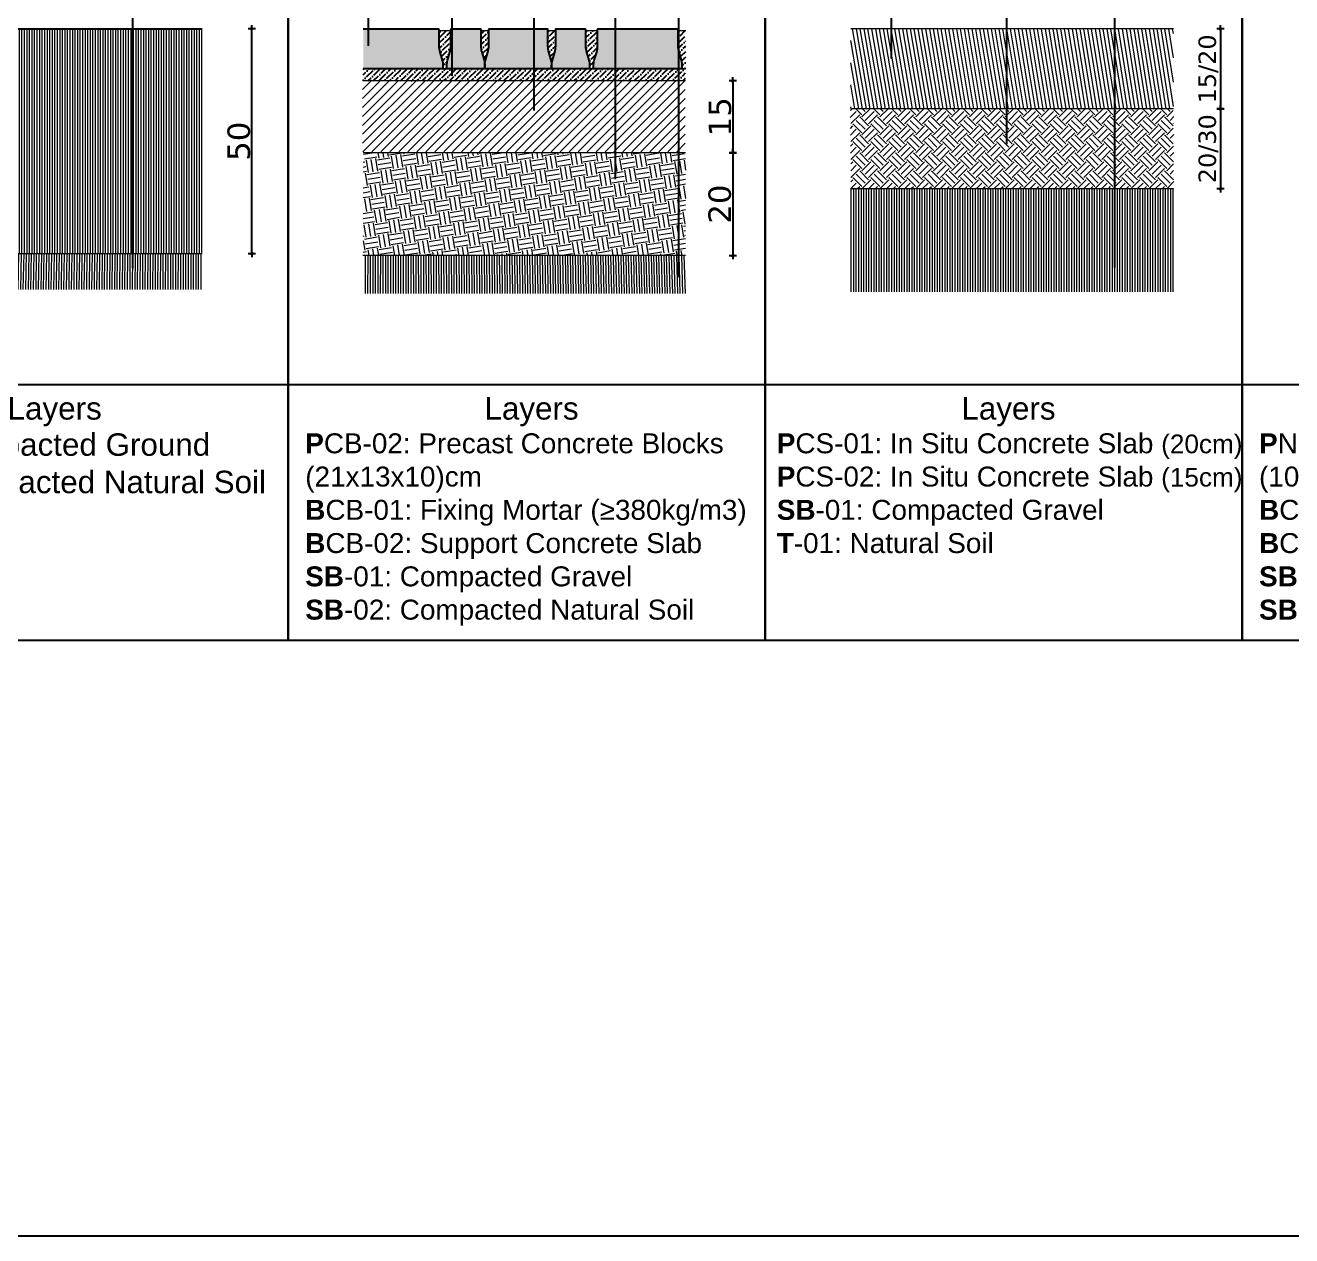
# Model space of a CAD drawing. Header units: metres. Extents: x -3261 to 8022, y -619 to 1849.
# Drawn here: x 6698.7 to 6952.5, y 722.8 to 965.4 of the extents above; entities that cross this region are included whole.
import ezdxf

# ---------------------------------------------------------------- set-up
doc = ezdxf.new("R2010")
doc.units = ezdxf.units.M
doc.header["$MEASUREMENT"] = 0
doc.header["$PDMODE"] = 34
doc.header["$PDSIZE"] = 1
for name, color, linetype in [('0-TX-1_25', 7, 'Continuous'), ('01-TX', 7, 'Continuous'), ('02-L-Caratula', 252, 'Continuous'), ('0_Planta_Cotas', 251, 'Continuous'), ('1-L- kodolé', 4, 'Continuous'), ('COTAUX', 7, 'Continuous')]:
    doc.layers.add(name, color=color, linetype=linetype)
doc.layers.add('00-VIEWPORT A1-500', color=6, linetype='Continuous', plot=False)
for name, color, linetype, lineweight, true_color in [('03-TR-Paviment_01_Compacted Ground', 7, 'Continuous', 5, 0xb3a36f), ('03-TR-Paviment_06_In-Situ Concrete Slab¡', 7, 'Continuous', 5, 0xe8e6e3), ('03-TR-Paviment_07_Precast irregular Concrete Blocks', 7, 'Continuous', 5, 0xb9b5ac)]:
    doc.layers.add(name, color=color, linetype=linetype, lineweight=lineweight, true_color=true_color)
for name, color, linetype, lineweight in [('1-CM', 7, 'Continuous', 0), ('2-formigó', 4, 'Continuous', 0), ('3-TR Formigó', 252, 'Continuous', 0), ('3-TR Seleccionat', 44, 'Continuous', 0), ('3-TR Tot-u', 37, 'Continuous', 0)]:
    doc.layers.add(name, color=color, linetype=linetype, lineweight=lineweight)
doc.layers.add('EIT_3 TR sorra', color=7, linetype='Continuous', true_color=0xd8ceb0)
doc.styles.add('E500', font='verdana.ttf', dxfattribs={"height": 1})
doc.styles.get("Standard").update_dxf_attribs({"font": 'arial.ttf'})
doc.dimstyles.new('E500', dxfattribs={"dimscale": 0.03, "dimtxt": 30, "dimasz": 1, "dimexe": 0.1, "dimexo": 1, "dimgap": 8, "dimtad": 1, "dimzin": 0, "dimdsep": 46, "dimtxsty": 'E500', "dimblk1": 'LINCOT500', "dimblk2": 'LINCOT500', "dimsah": 1, "dimcen": 0.1, "dimdle": 0.1, "dimse1": 1, "dimse2": 1, "dimclrt": 256, "dimadec": 0, "dimazin": 0, "dimtfac": 0.01538461538461539, "dimtofl": 0, "dimtmove": 0, "dimatfit": 3, "dimldrblk": 'LINCOT500', "dimfxl": 1, "dimtolj": 1, "dimtzin": 0, "dimarcsym": 0})
pattern_1 = [(44.43254572231508, (-11316.33718267281, -217.3730162783145), (0.4187665610170579, 1.477667356806305), [1.904999999998783, -0.3809999999997567, 0, -0.3809999999997567])]

# ---------------------------------------------------------------- blocks, each defined once
blk = doc.blocks.new('LINCOT500')
for p, q in [((0, -24.99990426003608), (0, 25.00009573996387)), ((9.237055564881302e-13, 9.573996393896778e-05), (25.00000000000128, 9.573996393896778e-05))]:
    blk.add_line(p, q)
at = {"const_width": 4.6875}
blk.add_lwpolyline([(8.838834504061197, -8.838739285639491), (-8.838834876591932, 8.838930393035184)], dxfattribs=at)
at = {"layer": 'COTAUX'}
blk.add_line((0, 0), (-3.124999999999787, 0), dxfattribs=at)
blk = doc.blocks.new('*D167')
at = {"layer": '0_Planta_Cotas', "color": 0, "lineweight": -2, "transparency": 16777216}
blk.add_line((89.07583945582066, -264.8381189016602), (89.07583945582066, -279.1781189047136), dxfattribs=at)
at = {"layer": 'Defpoints', "color": 0, "transparency": 16777216}
for p in [(79.72574155651101, -264.8081189016602), (79.6353819977667, -279.2081189047136), (89.07583945582066, -279.2081189047136)]:
    blk.add_point(p, dxfattribs=at)
at = {"layer": '0_Planta_Cotas', "color": 0, "lineweight": -2, "transparency": 16777216, "xscale": 0.03, "yscale": 0.03, "zscale": 0.03}
for p, rotation in [((89.07583945582066, -264.8081189016602), 90), ((89.07583945582066, -279.2081189047136), 270)]:
    blk.add_blockref('LINCOT500', p, dxfattribs=dict(at, rotation=rotation))
at = {"layer": '0_Planta_Cotas', "transparency": 16777216, "insert": (86.53144053036725, -272.0081189031869), "char_height": 1, "attachment_point": 5, "rotation": 90, "style": 'E500'}
blk.add_mtext('\\A1;{\\H4.5x;15\\H0.55556x; }', dxfattribs=at)
blk = doc.blocks.new('*D168')
at = {"layer": '0_Planta_Cotas', "color": 0, "lineweight": -2, "transparency": 16777216}
blk.add_line((89.07583945582083, -279.2381189047136), (89.07583945582084, -299.778120006183), dxfattribs=at)
at = {"layer": 'Defpoints', "color": 0, "transparency": 16777216}
for p in [(79.6353819977667, -279.2081189047136), (79.6353819977667, -299.808120006183), (89.07583945582084, -299.808120006183)]:
    blk.add_point(p, dxfattribs=at)
at = {"layer": '0_Planta_Cotas', "color": 0, "lineweight": -2, "transparency": 16777216, "xscale": 0.03, "yscale": 0.03, "zscale": 0.03}
for p, rotation in [((89.07583945582083, -279.2081189047136), 90), ((89.07583945582084, -299.808120006183), 270)]:
    blk.add_blockref('LINCOT500', p, dxfattribs=dict(at, rotation=rotation))
at = {"layer": '0_Planta_Cotas', "transparency": 16777216, "insert": (86.49215241754001, -289.5081194554483), "char_height": 1, "attachment_point": 5, "rotation": 90, "style": 'E500'}
blk.add_mtext('\\A1;{\\H4.5x;20\\H0.55556x; }', dxfattribs=at)
blk = doc.blocks.new('*D169')
at = {"layer": '0_Planta_Cotas', "color": 0, "lineweight": -2, "transparency": 16777216}
blk.add_line((91.23735418824452, -254.4381201315481), (91.23735418824452, -270.378120151012), dxfattribs=at)
at = {"layer": 'Defpoints', "color": 0, "transparency": 16777216}
for p in [(81.79689673021974, -254.4081201315481), (81.79689673021974, -270.408120151012), (91.23735418824452, -270.408120151012)]:
    blk.add_point(p, dxfattribs=at)
at = {"layer": '0_Planta_Cotas', "color": 0, "lineweight": -2, "transparency": 16777216, "xscale": 0.03, "yscale": 0.03, "zscale": 0.03}
for p, rotation in [((91.23735418824452, -254.4081201315481), 90), ((91.23735418824452, -270.408120151012), 270)]:
    blk.add_blockref('LINCOT500', p, dxfattribs=dict(at, rotation=rotation))
at = {"layer": '0_Planta_Cotas', "transparency": 16777216, "insert": (88.81132329502752, -262.4081201412801), "char_height": 1, "width": 0.1098556077904634, "attachment_point": 5, "rotation": 90, "style": 'E500'}
blk.add_mtext('\\A1;{\\H3.5x;15/20}', dxfattribs=at)
blk = doc.blocks.new('*D170')
at = {"layer": '0_Planta_Cotas', "color": 0, "lineweight": -2, "transparency": 16777216}
blk.add_line((91.23735418824474, -270.438120912196), (91.23735418824474, -286.3781203704236), dxfattribs=at)
at = {"layer": 'Defpoints', "color": 0, "transparency": 16777216}
for p in [(81.79689673021974, -270.4081209121961), (81.79689673021974, -286.4081203704236), (91.23735418824474, -286.4081203704236)]:
    blk.add_point(p, dxfattribs=at)
at = {"layer": '0_Planta_Cotas', "color": 0, "lineweight": -2, "transparency": 16777216, "xscale": 0.03, "yscale": 0.03, "zscale": 0.03}
for p, rotation in [((91.23735418824474, -270.4081209121961), 90), ((91.23735418824474, -286.4081203704236), 270)]:
    blk.add_blockref('LINCOT500', p, dxfattribs=dict(at, rotation=rotation))
at = {"layer": '0_Planta_Cotas', "transparency": 16777216, "insert": (88.81132329502773, -278.4081206413098), "char_height": 1, "attachment_point": 5, "rotation": 90, "style": 'E500'}
blk.add_mtext('\\A1;{\\H3.5x;20/30}', dxfattribs=at)
blk = doc.blocks.new('*D162')
at = {"layer": '0_Planta_Cotas', "color": 0, "lineweight": -2, "transparency": 16777216}
blk.add_line((88.26617116396909, -299.378120169003), (88.26617116396908, -254.4381213512968), dxfattribs=at)
at = {"layer": 'Defpoints', "color": 0, "transparency": 16777216}
for p in [(78.33172390855839, -254.4081213512968), (88.26617116396908, -254.4081213512968), (78.33172390784605, -299.4081201690029)]:
    blk.add_point(p, dxfattribs=at)
at = {"layer": '0_Planta_Cotas', "color": 0, "lineweight": -2, "transparency": 16777216, "xscale": 0.03, "yscale": 0.03, "zscale": 0.03}
for p, rotation in [((88.26617116396908, -254.4081213512968), 90), ((88.26617116396909, -299.4081201690029), 270)]:
    blk.add_blockref('LINCOT500', p, dxfattribs=dict(at, rotation=rotation))
at = {"layer": '0_Planta_Cotas', "transparency": 16777216, "insert": (85.68399520695085, -276.9081207601498), "char_height": 1, "attachment_point": 5, "rotation": 90, "style": 'E500'}
blk.add_mtext('\\A1;{\\H4.5x;50}', dxfattribs=at)
blk = doc.blocks.new('Ficha técnica_p13')
at = {"layer": '02-L-Caratula'}
for points in [[(95.55805393646006, -18.51216679201207), (95.55805393646006, -376.9442998123841), (0, -376.9442998124814), (0, -18.51216679201201)], [(0, -325.6533316745667), (95.55805393646006, -325.6533316745667)]]:
    blk.add_lwpolyline(points, dxfattribs=at)
at = {"layer": '01-TX', "insert": (3.414559406277021, -335.4500644198506), "char_height": 4, "attachment_point": 1, "rotation": 2.668042644536231e-08}
blk.add_mtext_dynamic_manual_height_columns('{\\fArial|b1|i0|c0|p34;P}NL-01: Natural Stone Limestone ^I   (10x10x8)cm \\P{\\fArial|b1|i0|c0|p34;B}CB-01: Fixing Mortar (≥380kg/m3)\\P{\\fArial|b1|i0|c0|p34;B}CB-02: Support Concrete Slab\\P{\\fArial|b1|i0|c0|p34;SB}-01: Compacted Gravel\\P{\\fArial|b1|i0|c0|p34;SB}-02: Compacted Natural Soil', width=89.9890215274158, gutter_width=1, heights=[0], dxfattribs=at)
blk = doc.blocks.new('Ficha técnica P_06')
at = {"layer": '03-TR-Paviment_07_Precast irregular Concrete Blocks'}
h = blk.add_hatch(color=256, dxfattribs=at)
h.dxf.hatch_style = 1
h.paths.add_polyline_path([(30.1880747305986, -254.4756473071725), (30.12429831948248, -254.4756475679428), (30.12429835673538, -254.4081213168652), (15.02914383166353, -254.4081213520953), (15.02914383166353, -262.4081213988215), (30.99090995665756, -262.4081213988215), (30.99090991940466, -261.7524587255289, 0.06992249789652143), (30.84087908724905, -260.6848678143547), (30.36514799771248, -259.0256891649592, -0.0699225064810951), (30.18807480510441, -257.7656697957686)])
h = blk.add_hatch(color=256, dxfattribs=at)
h.dxf.hatch_style = 1
edge = h.paths.add_edge_path()
edge.add_line((31.79090990152326, -262.4081206165106), (31.79090990152326, -261.7524582736046))
edge.add_arc((35.66431484960655, -261.7524585072052), 3.873404948083291, 164.0009774181686, 179.9999965445576, ccw=False)
edge.add_line((31.94094082739321, -260.6848669268043), (32.41667202141252, -259.0256881557257))
edge.add_arc((28.02217811083379, -257.7656688705094), 4.57156705400135, 344.0009826761205, 360.000001802403)
edge.add_line((32.59374516483513, -257.7656687266976), (32.59374520208803, -254.475646711126))
edge.add_line((32.59374520208803, -254.475646711126), (32.65752161320415, -254.4756465993673))
edge.add_line((32.65752161320415, -254.4756465993673), (32.65752157595125, -254.40812060906))
edge.add_line((32.65752157595125, -254.40812060906), (38.52134513136116, -254.4081205718071))
edge.add_line((38.52134513136116, -254.4081205718071), (38.52134513136116, -254.4756467483789))
edge.add_line((38.52134513136116, -254.4756467483789), (38.58512157973018, -254.4756465248615))
edge.add_line((38.58512157973018, -254.4756465248615), (38.58512161698309, -257.765668577686))
edge.add_arc((43.15668906861139, -257.7656687773771), 4.571567451628309, 179.9999974972572, 195.9990166235397)
edge.add_line((38.76219476040569, -259.0256881184728), (39.23792595442501, -260.6848672248275))
edge.add_arc((35.51455225533282, -261.7524582191798), 3.873404475950529, -3.560299774107989e-06, 15.999015566088985, ccw=False)
edge.add_line((39.38795673128334, -261.7524584598691), (39.38795673128334, -262.4081206537635))
edge.add_line((39.38795673128334, -262.4081206537635), (31.79090990152326, -262.4081206165106))
h = blk.add_hatch(color=256, dxfattribs=at)
h.dxf.hatch_style = 1
edge = h.paths.add_edge_path()
edge.add_line((39.38795673128334, -262.4081200204641), (39.38795676853624, -261.752457714811))
edge.add_arc((43.2613615095714, -261.7524574368688), 3.873404741035169, 164.0009849849592, 180.0000041113481, ccw=False)
edge.add_line((39.53798754539457, -260.6848664052636), (40.01371877666679, -259.0256875969321))
edge.add_arc((35.61922461962986, -257.7656681419206), 4.57156733771244, 344.0009814818515, 360.0000006081339)
edge.add_line((40.1907919573423, -257.7656680933983), (40.1907919945952, -254.4756461523325))
edge.add_line((40.1907919945952, -254.4756461523325), (40.25456840571132, -254.4756461150796))
edge.add_line((40.25456840571132, -254.4756461150796), (40.25456840571132, -254.4081200502665))
edge.add_line((40.25456840571132, -254.4081200502665), (51.92063810699619, -254.4081199385078))
edge.add_line((51.92063810699619, -254.4081199385078), (51.92063803249039, -254.4756462268383))
edge.add_line((51.92063803249039, -254.4756462268383), (51.98441448085941, -254.4756458543093))
edge.add_line((51.98441448085941, -254.4756458543093), (51.98441444360651, -257.7656680561454))
edge.add_arc((56.55598153486076, -257.7656679348725), 4.571567091254247, 180.0000015199217, 195.9990206462041)
edge.add_line((52.16148766153492, -259.0256874851734), (52.63721881830133, -260.6848666660339))
edge.add_arc((48.9138454215467, -261.752457888218), 3.873404248118776, 9.119066248786112e-07, 15.999020038295612, ccw=False)
edge.add_line((52.78724966966547, -261.7524578265698), (52.78724970691837, -262.4081199832112))
edge.add_line((52.78724970691837, -262.4081199832112), (39.38795673128334, -262.4081200204641))
h = blk.add_hatch(color=256, dxfattribs=at)
h.dxf.hatch_style = 1
edge = h.paths.add_edge_path()
edge.add_line((52.78724970691837, -262.4081199832112), (52.78724959515966, -261.752457714811))
edge.add_arc((56.66065465715882, -261.7524577972429), 3.873405061999152, 164.0009796542716, 179.9999987806605, ccw=False)
edge.add_line((52.9372804837767, -260.6848663307578), (53.41301175230183, -259.0256875224263))
edge.add_arc((49.01851797426541, -257.7656682558365), 4.571566921459031, 344.000982442674, 360.0000015689563)
edge.add_line((53.59008489572443, -257.7656681306512), (53.59008493297733, -254.4756461895854))
edge.add_line((53.59008493297733, -254.4756461895854), (53.65386134409346, -254.4756461150796))
edge.add_line((53.65386134409346, -254.4756461150796), (53.65386126958765, -254.4081200502665))
edge.add_line((53.65386126958765, -254.4081200502665), (59.51768486225046, -254.4081200130136))
edge.add_line((59.51768486225046, -254.4081200130136), (59.51768486225046, -254.4756462640912))
edge.add_line((59.51768486225046, -254.4756462640912), (59.58146134787239, -254.4756458915622))
edge.add_line((59.58146134787239, -254.4756458915622), (59.58146127336659, -257.7656680933983))
edge.add_arc((64.15302832736793, -257.76566823721), 4.571567054001352, 179.999998197597, 195.9990173238794)
edge.add_line((59.75853441678919, -259.0256875224263), (60.23426561080851, -260.6848666660339))
edge.add_arc((56.51089234659619, -261.7524578695915), 3.873404115576457, 1.1874308825099433e-06, 15.999020313819926, ccw=False)
edge.add_line((60.38429646217264, -261.7524577893168), (60.38429638766684, -262.408120057717))
edge.add_line((60.38429638766684, -262.408120057717), (52.78724970691837, -262.4081199832112))
h = blk.add_hatch(color=256, dxfattribs=at)
h.dxf.hatch_style = 1
edge = h.paths.add_edge_path()
edge.add_line((61.18429651879705, -262.408120057717), (61.18429644429125, -261.7524577520639))
edge.add_arc((65.05770109003699, -261.7524577578328), 3.873404645745737, 164.0009807882774, 179.9999999146663, ccw=False)
edge.add_line((61.33432729565538, -260.6848664797694), (61.81005852692761, -259.0256876714379))
edge.add_arc((57.41556425597481, -257.7656680652577), 4.571567488881207, 344.0009800541359, 359.9999991804183)
edge.add_line((61.98713174485601, -257.7656681306512), (61.98713174485601, -254.4756461895854))
edge.add_line((61.98713174485601, -254.4756461895854), (62.05090815597214, -254.4756461895854))
edge.add_line((62.05090815597214, -254.4756461895854), (62.05090815597214, -254.4081201247723))
edge.add_line((62.05090815597214, -254.4081201247723), (78.01662410073914, -254.4081200502665))
edge.add_line((78.01662410073914, -254.4081200502665), (78.01662410073914, -254.4756462268383))
edge.add_line((78.01662410073914, -254.4756462268383), (78.08040054910816, -254.4756459288151))
edge.add_line((78.08040054910816, -254.4756459288151), (78.08040051185526, -257.7656680561454))
edge.add_arc((82.6519678123148, -257.7656683697524), 4.571567300459545, 179.9999960695409, 195.9990151958233)
edge.add_line((78.25747361802496, -259.0256875596792), (78.73320481204428, -260.6848667032868))
edge.add_arc((75.00983141528964, -261.7524579254709), 3.873404248118776, 9.119066248786112e-07, 15.999020038295612, ccw=False)
edge.add_line((78.88323566340841, -261.7524578638227), (78.88323566340841, -262.4081201322228))
edge.add_line((78.88323566340841, -262.4081201322228), (61.18429651879705, -262.408120057717))
at = {"layer": '3-TR Formigó'}
h = blk.add_hatch(dxfattribs=at)
h.set_pattern_fill('ANSI31', color=256, scale=0.3999999999997444, angle=-125.8247555650184, style=0)
h.set_pattern_definition([(45.00000053384245, (35970.07500097482, 11829.43061652329), (-0.8980256204735232, 0.89802560373916), [])])
h.paths.add_polyline_path([(14.8795479368564, -279.0069906157264), (79.53930997783027, -279.0069884266236), (79.53930997783027, -264.6522955109363), (14.8795479368564, -264.652296123892)])
at = {"layer": '3-TR Seleccionat'}
h = blk.add_hatch(dxfattribs=at)
h.set_pattern_fill('ANSI31', color=256, scale=0.1599999999998921, angle=225, style=0)
h.set_pattern_definition([(270, (35286210.16506843, -52067237.12278386), (-0.5079999999996576, -1.38777878078051e-16), [])])
h.paths.add_polyline_path([(15.00238219733318, -307.4081213520953), (79.60861980132493, -307.4081213520954), (79.63538201981599, -299.8081178880361), (15.02914441582423, -299.8081178646803)])
at = {"layer": '3-TR Tot-u'}
h = blk.add_hatch(dxfattribs=at)
h.set_pattern_fill('EARTH', color=256, scale=0.4, angle=-80.8247561036608, style=0)
h.set_pattern_definition([(279.1752438963392, (-14933.05961268903, -3855.651489148577), (2.912516168964781, -2.102486519699643), [2.54, -2.54]), (279.1752438963392, (-14932.11929968491, -3855.499608589342), (2.912516168964781, -2.102486519699643), [2.54, -2.54]), (279.1752438963392, (-14931.17898668078, -3855.347728030092), (2.912516168964781, -2.102486519699643), [2.54, -2.54]), (9.175243896339197, (-14930.81492215967, -3855.610538845058), (2.102486519699643, 2.912516168964781), [2.54, -2.54]), (9.175243896339197, (-14930.66304160042, -3856.55085184919), (2.102486519699643, 2.912516168964781), [2.54, -2.54]), (9.175243896339197, (-14930.51116104119, -3857.491164853307), (2.102486519699643, 2.912516168964781), [2.54, -2.54])])
h.paths.add_polyline_path([(15.0291443937457, -279.2081210920082), (15.02914385885057, -299.8081200169789), (79.63538146290054, -299.8081200645385), (79.63538199779589, -279.2081189047171)])
at = {"layer": 'EIT_3 TR sorra'}
h = blk.add_hatch(dxfattribs=at)
h.set_pattern_fill('ANSI36', color=256, scale=0.2399999999998467, angle=-0.5674542776849184, double=1)
h.set_pattern_definition(pattern_1)
h.paths.add_polyline_path([(32.41667192784371, -259.0256884820815, 0.06992251905807229), (32.59374516483513, -257.7656689222754), (32.59374519911944, -254.7367632609644), (30.18807473650668, -254.7367632609644), (30.18807480510441, -257.7656697957686, 0.06992250648109459), (30.36514799771248, -259.0256891649592), (30.84087908724905, -260.6848678143547, -0.06992249789652306), (30.99090991940466, -261.7524587255289), (30.99090995665756, -262.4081035156528), (31.79090990152326, -262.4081035415697), (31.79090990152326, -261.7524585072065, -0.06992252190266045), (31.94094080870855, -260.6848669919823)])
h = blk.add_hatch(dxfattribs=at)
h.set_pattern_fill('ANSI36', color=256, scale=0.2399999999998467, angle=-0.5674542776849184, double=1)
h.set_pattern_definition(pattern_1)
edge = h.paths.add_edge_path()
edge.add_line((39.38795661952463, -262.4083997525127), (39.38795661952463, -261.7527375213658))
edge.add_arc((43.2613611141569, -261.7527374132155), 3.873404494641028, 164.0009824734713, 180.000001599583, ccw=False)
edge.add_line((39.53798743363586, -260.6851462863237), (40.01371855314915, -259.0259672172231))
edge.add_arc((35.61922441469505, -257.7659476296653), 4.571567356353958, 344.0009798207211, 359.9999989469396)
edge.add_line((40.19079177107778, -257.7659477136881), (40.19079193871585, -254.7367632050804))
edge.add_line((40.19079193871585, -254.736763205085), (38.58512163561068, -254.7367633168437))
edge.add_line((38.58512163560954, -254.7367633168437), (38.58512146797148, -257.7659478254515))
edge.add_arc((43.15668893820839, -257.7659478926039), 4.571567470243611, 179.9999991584052, 195.999018284716)
edge.add_line((38.76219464864698, -259.0259673662335), (39.23792584266607, -260.6851463980813))
edge.add_arc((35.51455325973802, -261.7527376410549), 3.873403471531106, 4.525719873527123e-06, 15.999023651932475, ccw=False)
edge.add_line((39.38795673128334, -261.7527373351008), (39.38795661952463, -262.4083997525122))
h = blk.add_hatch(dxfattribs=at)
h.set_pattern_fill('ANSI36', color=256, scale=0.2399999999998467, angle=-0.5674542776849184, double=1)
h.set_pattern_definition(pattern_1)
edge = h.paths.add_edge_path()
edge.add_line((52.78724944614805, -262.4083998270185), (52.78724959515966, -261.7527375586187))
edge.add_arc((56.66065410844749, -261.7527375830218), 3.873404513267478, 164.0009805128915, 179.9999996390033, ccw=False)
edge.add_line((52.9372804465238, -260.6851463235766), (53.41301156603708, -259.0259672172231))
edge.add_arc((49.01851761821308, -257.7659481970882), 4.571567016763415, 344.0009859984783, 360.0000051246971)
edge.add_line((53.59008463495411, -257.7659477881939), (53.59008463495411, -254.7367632237068))
edge.add_line((53.59008463495411, -254.7367632237115), (51.98441436910184, -254.7367632982173))
edge.add_line((51.9844143691007, -254.7367632982173), (51.98441444360651, -257.7659478999573))
edge.add_arc((56.55598153485334, -257.7659477786769), 4.571567091243072, 180.0000015199081, 195.9990206462191)
edge.add_line((52.16148766153492, -259.0259673289806), (52.6372187810482, -260.6851463235755))
edge.add_arc((48.91384568662033, -261.7527377735937), 3.873404020326823, 5.384201813285472e-06, 15.999024510414586, ccw=False)
edge.add_line((52.78724970691837, -261.7527374096067), (52.78724944614805, -262.408399827018))
h = blk.add_hatch(dxfattribs=at)
h.set_pattern_fill('ANSI36', color=256, scale=0.2399999999998467, angle=-0.5674542776849184, double=1)
h.set_pattern_definition(pattern_1)
edge = h.paths.add_edge_path()
edge.add_line((60.38429646217264, -262.4083999015243), (61.18429629527918, -262.4083999015243))
edge.add_line((61.18429629527964, -262.4083999015243), (61.18429640703835, -261.7527376331245))
edge.add_arc((65.05770075050532, -261.7527374110618), 3.8734043434721, 164.0009841585245, 180.0000032846369, ccw=False)
edge.add_line((61.33432718389668, -260.6851464353354), (61.81005837791577, -259.0259672917289))
edge.add_arc((57.41556459985441, -257.7659480251282), 4.571566921474071, 344.0009824427057, 360.0000015689243)
edge.add_line((61.9871315213386, -257.7659478999526), (61.98713170464725, -254.7367632237068))
edge.add_line((61.98713170466362, -254.7367632237115), (59.5814613821874, -254.7367632982173))
edge.add_line((59.58146138218581, -254.7367632982173), (59.58146131063586, -257.7659479372102))
edge.add_arc((64.15302862969111, -257.765948118275), 4.571567319074908, 179.9999977306888, 195.9990168569995)
edge.add_line((59.75853445404209, -259.0259674407394), (60.23426561080828, -260.6851464725871))
edge.add_arc((56.51089274417609, -261.7527376202747), 3.873403717989177, 2.0140923879807815e-06, 15.999021140305615, ccw=False)
edge.add_line((60.38429646217264, -261.7527374841125), (60.38429646217264, -262.4083999015238))
edge.add_line((60.38429646217264, -262.4083999015243), (61.18429629527918, -262.4083999015243))
h = blk.add_hatch(dxfattribs=at)
h.set_pattern_fill('ANSI36', color=256, scale=0.2399999999998467, angle=-0.5674542776849184, double=1)
h.set_pattern_definition(pattern_1)
edge = h.paths.add_edge_path()
edge.add_line((78.88890592782991, -262.4084011546188), (79.63538143567848, -262.4084011546188))
edge.add_line((79.63538143565529, -262.4084011546188), (78.88890592780672, -262.4084011546188))
edge.add_line((78.88890592782991, -262.4084011546188), (78.88890592782991, -261.7527388489661))
edge.add_arc((75.01550198200857, -261.7527386827828), 3.873403945821003, 359.9999975418853, 375.999016668098)
edge.add_line((78.73887515097158, -260.6851477629357), (78.26314391969959, -259.0259688055937))
edge.add_arc((82.65763807672192, -257.7659493505894), 4.571567337701355, 179.9999993918518, 195.9990185181624, ccw=False)
edge.add_line((78.08607073902385, -257.7659493020587), (78.10999782382032, -254.7367632969489))
edge.add_line((78.10999782380532, -254.7367632969513), (79.6593085949653, -254.7367632249759))
edge.add_line((79.65930859497166, -254.7367632249775), (79.6353817472168, -262.4084011546197))
edge.add_line((79.6353817472118, -262.4084011546188), (78.88890592781581, -262.4084011546188))
h = blk.add_hatch(dxfattribs=at)
h.set_pattern_fill('ANSI36', color=256, scale=0.2399999999998467, angle=-0.5674542776849184, double=1)
h.set_pattern_definition(pattern_1)
h.paths.add_polyline_path([(15.02914383166353, -262.4081029987542), (79.63538151024841, -262.4081029987542), (79.63538151024841, -264.8081189047193), (15.02914383166353, -264.8081189047193)])
for points in [[(78.08607085072435, -255.720939024523), (78.08607085072435, -257.7659474156649)], [(78.26314406865276, -259.0259668819458), (78.73887518816628, -260.6851459883005)], [(78.88890607678331, -261.7527370743305), (78.8889059650246, -262.4083993799836)]]:
    blk.add_lwpolyline(points)
for points in [[(78.08607085072435, -257.7659474156649, 0.06992251114841425), (78.26314406865276, -259.0259668819458)], [(78.73887518816628, -260.6851459883005, -0.0699225111479845), (78.88890607678331, -261.7527370743305)]]:
    blk.add_lwpolyline(points, format="xyb")
at = {"layer": '0-TX-1_25'}
for points in [[(16.06530110165477, -257.765947631819), (16.06530110165477, -221.6976768888239)], [(32.86410707660252, -263.8003462269521), (32.86410707660252, -221.6976768888239)], [(49.26134704094147, -270.7205401204087), (49.26134704094147, -221.6976768888239)], [(65.61230766837252, -284.5106000823985), (65.61230766837252, -221.6976768888239)], [(78.29598590154774, -304.1638182112947), (78.29598590154774, -221.6976768890273)]]:
    blk.add_lwpolyline(points, dxfattribs=at)
at = {"layer": '02-L-Caratula'}
for points in [[(95.55805393646006, -18.51216679201207), (95.55805393646006, -376.9442998123841), (0, -376.9442998124814), (0, -18.51216679201201)], [(0, -325.6533316745667), (95.55805393646006, -325.6533316745667)]]:
    blk.add_lwpolyline(points, dxfattribs=at)
at = {"layer": '1-CM'}
for p, q in [((30.18807579824352, -254.7367632609498), (32.59374519911944, -254.7367632609498)), ((79.63538142899051, -262.4081189047251), (15.02914382499876, -262.4081210920235)), ((15.02914383166353, -262.4083994914804), (79.6353814356844, -262.4083995148362)), ((79.63538151024841, -264.8081189047193), (15.02914390622755, -264.8081210920177)), ((79.63538199776667, -279.2081189047135), (15.02914439377491, -279.2081210920119))]:
    blk.add_line(p, q, dxfattribs=at)
for points in [[(30.18807579824352, -254.7367632609498), (32.59374519911944, -254.7367632609498)], [(38.58512158266967, -254.7367632609498), (40.19079199162661, -254.7367632609498)], [(51.98441447791993, -254.7367632609498), (53.59008493003785, -254.7367632609498)], [(59.58146134196431, -254.7367632609498), (61.98713174485601, -254.7367632609498)], [(78.08040054613957, -254.7367632609498), (79.6889058726374, -254.7367632609498)], [(15.02914383166353, -262.4081029987542), (79.63538143565529, -262.4081050909558)], [(79.63538199776667, -299.8081200061829), (14.9756199567928, -299.8081200753918)]]:
    blk.add_lwpolyline(points, dxfattribs=at)
at = {"layer": '1-L- kodolé'}
blk.add_lwpolyline([(15.02914383166353, -254.4081213520953), (30.12429835673538, -254.4081213168652), (30.12429831948248, -254.4756475679428), (30.1880747305986, -254.4756473071725), (30.18807480510441, -257.7656693972499, 0.0699225111482901), (30.36514791127411, -259.0256888635308), (30.84087914254633, -260.6848680071384, -0.06992251114875708), (30.99090991940466, -261.7524591304214), (30.99090995665756, -262.4081213988215), (15.02914383166353, -262.4081213988215)], format="xyb", dxfattribs=at)
for points in [[(31.79090990152326, -262.4081206165106), (31.79090990152326, -261.7524582736046, -0.06992251114875708), (31.94094082739321, -260.6848669268043), (32.41667202141252, -259.0256881557257, 0.0699225111482901), (32.59374516483513, -257.7656687266976), (32.59374520208803, -254.475646711126), (32.65752161320415, -254.4756465993673), (32.65752157595125, -254.40812060906), (38.52134513136116, -254.4081205718071), (38.52134513136116, -254.4756467483789), (38.58512157973018, -254.4756465248615), (38.58512161698309, -257.765668577686, 0.0699225111482901), (38.76219476040569, -259.0256881184728), (39.23792595442501, -260.6848672248275, -0.06992251114875708), (39.38795673128334, -261.7524584598691), (39.38795673128334, -262.4081206537635)], [(39.38795673128334, -262.4081200204641), (39.38795676853624, -261.752457714811, -0.06992251114875708), (39.53798754539457, -260.6848664052636), (40.01371877666679, -259.0256875969321, 0.0699225111482901), (40.1907919573423, -257.7656680933983), (40.1907919945952, -254.4756461523325), (40.25456840571132, -254.4756461150796), (40.25456840571132, -254.4081200502665), (51.92063810699619, -254.4081199385078), (51.92063803249039, -254.4756462268383), (51.98441448085941, -254.4756458543093), (51.98441444360651, -257.7656680561454, 0.0699225111482901), (52.16148766153492, -259.0256874851734), (52.63721881830133, -260.6848666660339, -0.06992251114875708), (52.78724966966547, -261.7524578265698), (52.78724970691837, -262.4081199832112)], [(52.78724970691837, -262.4081199832112), (52.78724959515966, -261.752457714811, -0.06992251114875708), (52.9372804837767, -260.6848663307578), (53.41301175230183, -259.0256875224263, 0.0699225111482901), (53.59008489572443, -257.7656681306512), (53.59008493297733, -254.4756461895854), (53.65386134409346, -254.4756461150796), (53.65386126958765, -254.4081200502665), (59.51768486225046, -254.4081200130136), (59.51768486225046, -254.4756462640912), (59.58146134787239, -254.4756458915622), (59.58146127336659, -257.7656680933983, 0.0699225111482901), (59.75853441678919, -259.0256875224263), (60.23426561080851, -260.6848666660339, -0.06992251114875708), (60.38429646217264, -261.7524577893168), (60.38429638766684, -262.408120057717)], [(61.18429651879705, -262.408120057717), (61.18429644429125, -261.7524577520639, -0.06992251114875708), (61.33432729565538, -260.6848664797694), (61.81005852692761, -259.0256876714379, 0.0699225111482901), (61.98713174485601, -257.7656681306512), (61.98713174485601, -254.4756461895854), (62.05090815597214, -254.4756461895854), (62.05090815597214, -254.4081201247723), (78.01662410073914, -254.4081200502665), (78.01662410073914, -254.4756462268383), (78.08040054910816, -254.4756459288151), (78.08040051185526, -257.7656680561454, 0.0699225111482901), (78.25747361802496, -259.0256875596792), (78.73320481204428, -260.6848667032868, -0.06992251114875708), (78.88323566340841, -261.7524578638227), (78.88323566340841, -262.4081201322228)]]:
    blk.add_lwpolyline(points, format="xyb", close=True, dxfattribs=at)
at = {"layer": '2-formigó'}
blk.add_lwpolyline([(79.63538199776667, -264.8081200061829), (14.9756199567928, -264.8081200753918)], dxfattribs=at)
at = {"layer": '01-TX', "attachment_point": 1, "rotation": 2.668042644536231e-08}
for s, width, insert, char_height in [('\\pi35.91163;Layers', 89.9890215274158, (3.414559406277021, -328.2000644198506), 4.5), ('{\\fArial|b1|i0|c0|p34;P}CB-02: Precast Concrete Blocks ^I    (21x13x10)cm\\P{\\fArial|b1|i0|c0|p34;B}CB-01: Fixing Mortar (≥380kg/m3) \\P{\\fArial|b1|i0|c0|p34;B}CB-02: Support Concrete Slab\\P{\\fArial|b1|i0|c0|p34;SB}-01: Compacted Gravel\\P{\\fArial|b1|i0|c0|p34;SB}-02: Compacted Natural Soil', 92.41216633614475, (3.414559406277021, -335.4500644198506), 4)]:
    blk.add_mtext_dynamic_manual_height_columns(s, width=width, gutter_width=1, heights=[0], dxfattribs=dict(at, insert=insert, char_height=char_height))
at = {"layer": '0_Planta_Cotas'}
dim = blk.add_linear_dim(base=(89.07583945582066, -279.2081189047136), p1=(79.72574155651098, -264.8081189016601), p2=(79.63538199776667, -279.2081189047135), angle=90, text='{\\H4.5x;15\\H0.55556x; }', dimstyle='E500', dxfattribs=at)
dim.commit()
dim.dimension.update_dxf_attribs({"geometry": '*D167', "text_midpoint": (89.07583945582057, -272.0081189031869), "dimtype": 160})
dim = blk.add_linear_dim(base=(89.07583945582084, -299.808120006183), p1=(79.63538199776667, -279.2081189047135), p2=(79.63538199776667, -299.8081200061829), angle=90, text='{\\H4.5x;20\\H0.55556x; }', dimstyle='E500', override={"dimtmove": 1}, dxfattribs=at)
dim.commit()
dim.dimension.update_dxf_attribs({"geometry": '*D168', "text_midpoint": (86.49215241754001, -289.5081194554483)})
blk = doc.blocks.new('Ficha técnica P_07')
at = {"layer": '03-TR-Paviment_06_In-Situ Concrete Slab¡'}
h = blk.add_hatch(dxfattribs=at)
h.set_pattern_fill('ANSI31', color=256, scale=0.24, angle=234.1752438963392, style=0)
h.set_pattern_definition([(279.1752438963392, (-35285866.91538367, -52067423.28551557), (0.7522504032996635, 0.1215044473897709), [])])
h.paths.add_polyline_path([(17.15388015047483, -254.4081208815999), (17.15388015047483, -270.4081200996149), (81.79689673021971, -270.4081201472223), (81.79689673021949, -254.4081209624643)])
at = {"layer": '3-TR Seleccionat'}
h = blk.add_hatch(dxfattribs=at)
h.set_pattern_fill('ANSI31', color=256, scale=0.16, angle=45, style=0)
h.set_pattern_definition([(90, (-140.0669313567096, 245.8421304473286), (-0.508, 1.040834085586084e-16), [])])
h.paths.add_polyline_path([(17.15388015047483, -286.4081210036509), (17.15388015047483, -307.1020881038003), (81.79689673021971, -307.1020881038002), (81.79689673021971, -286.4081199759231)])
at = {"layer": '3-TR Tot-u'}
h = blk.add_hatch(dxfattribs=at)
h.set_pattern_fill('EARTH', color=256, scale=0.4, angle=-80.8247561036608, style=0)
h.set_pattern_definition([(44.99999999520011, (-21562453.83270782, 59084705.29365533), (3.009248406016241e-10, 3.592102448427661), [2.54, -2.54]), (44.99999999520011, (-21562454.50622704, 59084705.96717453), (3.009248406016241e-10, 3.592102448427661), [2.54, -2.54]), (44.99999999520011, (-21562455.17974624, 59084706.64069373), (3.009248406016241e-10, 3.592102448427661), [2.54, -2.54]), (134.9999999952001, (-21562455.17974624, 59084707.08970655), (-3.592102448427661, 3.009248406016241e-10), [2.54, -2.54]), (134.9999999952001, (-21562454.50622704, 59084707.76322576), (-3.592102448427661, 3.009248406016241e-10), [2.54, -2.54]), (134.9999999952001, (-21562453.83270782, 59084708.43674497), (-3.592102448427661, 3.009248406016241e-10), [2.54, -2.54])])
h.paths.add_polyline_path([(17.15388015047483, -270.4081200081419), (17.15388015047483, -286.4081210229402), (81.79689673021949, -286.4081200457565), (81.79689673021949, -270.4081197344893)])
at = {"layer": '0-TX-1_25', "elevation": 0.03247032720322175}
for points in [[(48.46730373910668, -277.4716231437797), (48.46730373910668, -221.697676889091)], [(70.04396489588612, -302.2107863722795), (70.04396489588612, -221.697676889091)], [(25.3253574352957, -260.318430743866), (25.32535743506357, -228.2695928380482)]]:
    blk.add_lwpolyline(points, dxfattribs=at)
at = {"layer": '02-L-Caratula'}
for points in [[(95.55805393646006, -18.51216679201207), (95.55805393646006, -376.9442998123841), (0, -376.9442998124814), (0, -18.51216679201201)], [(0, -325.6533316745667), (95.55805393646006, -325.6533316745667)]]:
    blk.add_lwpolyline(points, dxfattribs=at)
at = {"layer": '1-CM'}
blk.add_line((17.15388015047483, -286.4081196452928, -0.10561942653216), (81.79689673021971, -286.4081203704235, -0.10561942653216), dxfattribs=at)
at = {"layer": '2-formigó'}
for p, q in [((81.79689673021971, -254.408120131548, -0.10561942653216), (17.15388015047483, -254.4081200462597, -0.10561942653216)), ((81.79689673021971, -254.4081209697383, -0.10561942653216), (17.15388015047483, -254.40812088445, -0.10561942653216)), ((81.79689673021971, -270.4081201510119, -0.10561942653216), (17.15388015047483, -270.4081200958253, -0.10561942653216)), ((81.79689673021971, -270.408120912196, -0.10561942653216), (17.15388015047483, -270.408120912196, -0.10561942653216))]:
    blk.add_line(p, q, dxfattribs=at)
at = {"layer": '01-TX', "attachment_point": 1, "rotation": 2.668042644536231e-08}
for s, width, insert, char_height in [('\\pi35.91163,t80.91163;Layers', 89.9890215274158, (3.414559406277021, -328.2000644198506), 4.5), ('{\\fArial|b1|i0|c0|p34;P}CS-01: In Situ Concrete Slab {\\H0.9375x;(20cm) \\P\\fArial|b1|i0|c0|p34;\\H1.06667x;P}CS-02: In Situ Concrete Slab {\\H0.9375x;(15cm)\\P\\fArial|b1|i0|c0|p34;\\H1.06667x;SB}-01: Compacted Gravel\\P{\\fArial|b1|i0|c0|p34;T}-01: Natural Soil', 94.28776509333188, (2.33987395912618, -335.4500644198506), 4)]:
    blk.add_mtext_dynamic_manual_height_columns(s, width=width, gutter_width=1, heights=[0], dxfattribs=dict(at, insert=insert, char_height=char_height))
at = {"layer": '0_Planta_Cotas'}
dim = blk.add_linear_dim(base=(91.23735418824452, -270.408120151012, -0.10561942653216), p1=(81.79689673021971, -254.408120131548, -0.10561942653216), p2=(81.79689673021971, -270.4081201510119, -0.10561942653216), angle=90, text='{\\H3.5x;15/20}', dimstyle='E500', dxfattribs=at)
dim.commit()
dim.dimension.update_dxf_attribs({"geometry": '*D169', "text_midpoint": (91.23735418824444, -262.4081201412801, -0.10561942653216), "dimtype": 160})
dim = blk.add_linear_dim(base=(91.23735418824474, -286.4081203704236, -0.10561942653216), p1=(81.79689673021971, -270.408120912196, -0.10561942653216), p2=(81.79689673021971, -286.4081203704235, -0.10561942653216), angle=90, text='{\\H3.5x;20/30}', dimstyle='E500', override={"dimtmove": 1}, dxfattribs=at)
dim.commit()
dim.dimension.update_dxf_attribs({"geometry": '*D170', "text_midpoint": (88.81132329502773, -278.4081206413098, -0.10561942653216)})
blk = doc.blocks.new('Ficha técnica P_02')
at = {"layer": '03-TR-Paviment_01_Compacted Ground'}
h = blk.add_hatch(dxfattribs=at)
h.set_pattern_fill('ANSI31', color=256, scale=0.16, angle=225)
h.set_pattern_definition([(270, (-1957.735829310957, -8995.692572222386), (0.508, -6.938893903907228e-17), [])])
h.paths.add_polyline_path([(78.33172390784625, -299.4081201690029), (78.33172390784648, -254.4081213512967), (71.29020003639744, -254.4081213511713), (17.78246988903265, -254.4081213631621), (13.69141320989002, -254.4081213618919), (13.69141320988979, -299.4081201690028)])
at = {"layer": '3-TR Seleccionat'}
h = blk.add_hatch(dxfattribs=at)
h.set_pattern_fill('ANSI31', color=256, scale=0.16, angle=225, style=0)
h.set_pattern_definition([(270, (35286077.78601756, -52067219.72279151), (-0.508, -1.387778780781446e-16), [])])
h.paths.add_polyline_path([(-11.67673917568754, -285.3859800175601), (-12.17963733605575, -284.4081224841107), (-11.95916294073686, -284.8368226970383)])
h.paths.add_polyline_path([(78.33172390784603, -306.6048024871735), (78.33172390784603, -299.4081201690028), (13.69141320989002, -299.4081201690028), (13.69141320989002, -306.6048024846493)])
blk.add_lwpolyline([(13.69141320989002, -254.4081213618917), (17.78246988903265, -254.4081213631621), (71.29020003639744, -254.4081213511713), (78.33172390784603, -254.4081213512967)])
at = {"layer": '0-TX-1_25'}
blk.add_lwpolyline([(64.4485538037261, -302.3503784188069), (64.4485538037261, -221.6415623282082)], dxfattribs=at)
at = {"layer": '02-L-Caratula'}
for points in [[(95.55805393646006, -18.51216679201207), (95.55805393646006, -376.9442998123841), (0, -376.9442998124814), (0, -18.51216679201201)], [(0, -325.6533316745667), (95.55805393646006, -325.6533316745667)]]:
    blk.add_lwpolyline(points, dxfattribs=at)
at = {"layer": '1-CM'}
blk.add_line((13.69141320989002, -299.4081201690028), (78.33172390784603, -299.4081201690028), dxfattribs=at)
at = {"layer": '01-TX', "char_height": 4.5, "attachment_point": 1, "rotation": 2.668042644536231e-08}
for s, insert in [('\\pi35.91163,t80.91163;Layers', (3.414559406277021, -328.2000644198506)), ('{\\fArial|b1|i0|c0|p34;P}G-01: Compacted Ground\\P{\\fArial|b1|i0|c0|p34;SB}-02: Compacted Natural Soil', (3.414559406277021, -335.4500644198506))]:
    blk.add_mtext_dynamic_manual_height_columns(s, width=89.9890215274158, gutter_width=1, heights=[0], dxfattribs=dict(at, insert=insert))
at = {"layer": '0_Planta_Cotas'}
dim = blk.add_linear_dim(base=(88.26617116396908, -254.4081213512968), p1=(78.33172390784603, -299.4081201690028), p2=(78.33172390855836, -254.4081213512967), angle=90, text='{\\H4.5x;50}', dimstyle='E500', dxfattribs=at)
dim.commit()
dim.dimension.update_dxf_attribs({"geometry": '*D162', "text_midpoint": (85.68399520695085, -276.9081207601498)})

msp = doc.modelspace()

# ---------------------------------------------------------------- linework, layer by layer
at = {"layer": '00-VIEWPORT A1-500'}
msp.add_lwpolyline([(6445.002388449269, 722.8289858014323), (7440.07509202933, 722.8289858014323), (7440.07509202933, 1282.557381565217), (6445.002388449269, 1282.557381565217)], close=True, dxfattribs=at)

# ---------------------------------------------------------------- block references
for name, p in [('Ficha técnica P_02', (6655.864578429901, 1219.103570566464)), ('Ficha técnica P_06', (6751.422632366361, 1219.103570566464)), ('Ficha técnica P_07', (6846.980686302821, 1219.103570566464)), ('Ficha técnica_p13', (6942.538740239281, 1219.103570566464))]:
    msp.add_blockref(name, p)

doc.saveas('drawing.dxf')
